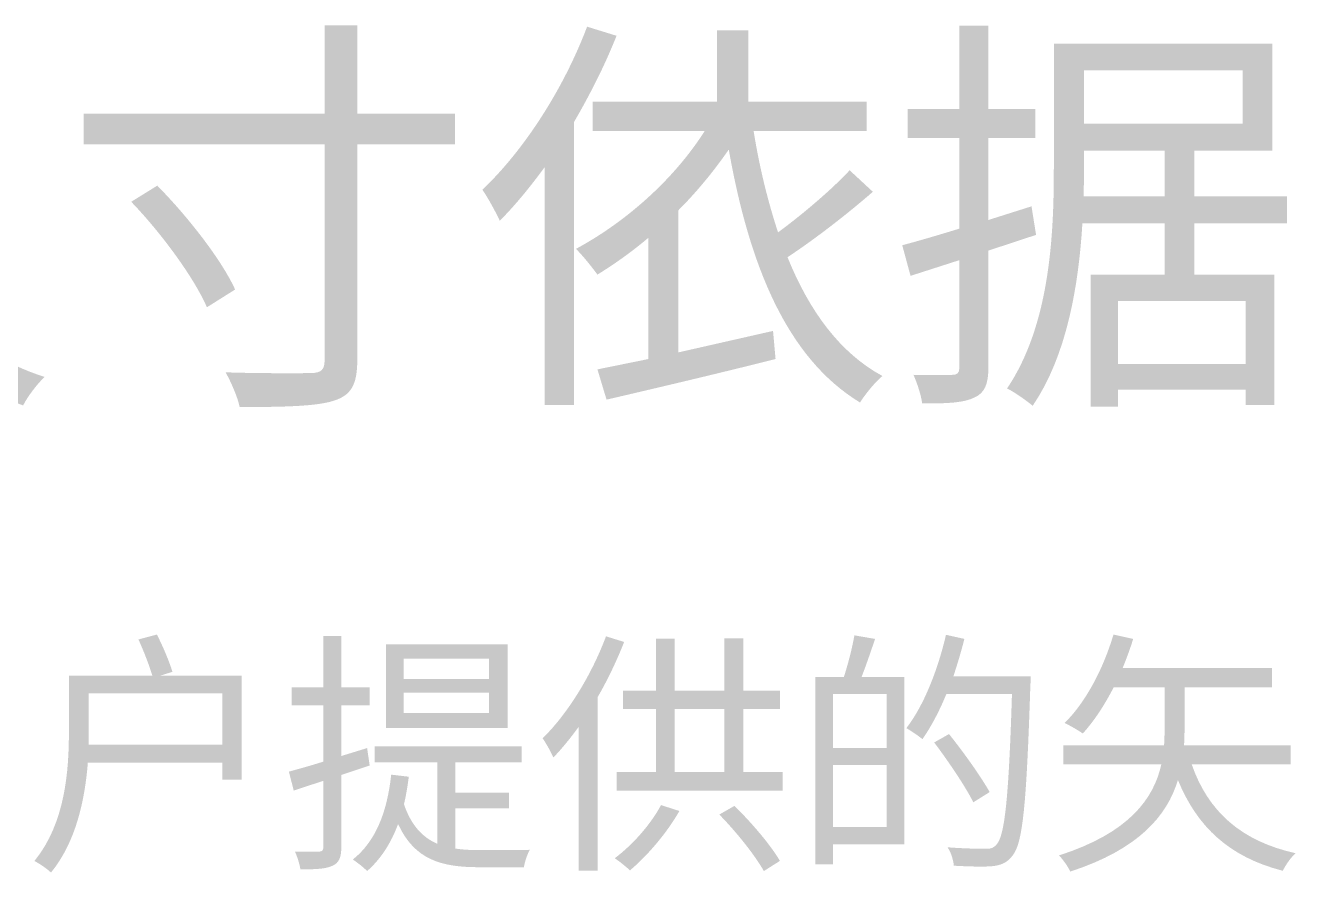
# Model space of a CAD drawing. Header units: millimetres. Extents: x -4600 to 229000, y -4300 to 19460.
# Drawn here: x 20014 to 21437, y 14970 to 15920 of the extents above; entities that cross this region are included whole.
import ezdxf

# ---------------------------------------------------------------- set-up
doc = ezdxf.new("R2010")
doc.units = ezdxf.units.MM
doc.header["$LTSCALE"] = 100
doc.layers.add('A-NOTE', color=7, linetype='Continuous', lineweight=18)

# ---------------------------------------------------------------- blocks, each defined once
blk = doc.blocks.new('A01_SHEET')
at = {"layer": 'A-NOTE'}
h = blk.add_hatch(color=256, dxfattribs=at)
edge = h.paths.add_edge_path()
edge.add_line((20349.5, 15919.6), (20349.5, 15820.8))
edge.add_line((20349.5, 15820.8), (20079.5, 15820.8))
edge.add_line((20079.5, 15820.8), (20079.5, 15786.5))
edge.add_line((20079.5, 15786.5), (20349.5, 15786.5))
edge.add_line((20349.5, 15786.5), (20349.5, 15544.8))
edge.add_spline(control_points=[(20349.5, 15544.8), (20349.5, 15533.7), (20345.8, 15530.5), (20334.6, 15530)], knot_values=[0, 0, 0, 0, 1, 1, 1, 1], degree=3, periodic=0)
edge.add_spline(control_points=[(20334.6, 15530), (20322.1, 15530), (20281.7, 15529.5), (20238.6, 15530.9)], knot_values=[0, 0, 0, 0, 1, 1, 1, 1], degree=3, periodic=0)
edge.add_spline(control_points=[(20238.6, 15530.9), (20244.6, 15520.3), (20252.1, 15503.1), (20254.4, 15492)], knot_values=[0, 0, 0, 0, 1, 1, 1, 1], degree=3, periodic=0)
edge.add_spline(control_points=[(20254.4, 15492), (20304.5, 15492), (20340.2, 15492.9), (20359.2, 15498.9), (20378.7, 15505), (20386.1, 15516.1), (20386.1, 15544.8)], knot_values=[0, 0, 0, 0, 1, 1, 1, 2, 2, 2, 2], degree=3, periodic=0)
edge.add_line((20386.1, 15544.8), (20386.1, 15786.5))
edge.add_line((20386.1, 15786.5), (20495.6, 15786.5))
edge.add_line((20495.6, 15786.5), (20495.6, 15820.8))
edge.add_line((20495.6, 15820.8), (20386.1, 15820.8))
edge.add_line((20386.1, 15820.8), (20386.1, 15919.6))
edge.add_line((20386.1, 15919.6), (20349.5, 15919.6))
edge = h.paths.add_edge_path(flags=0)
edge.add_spline(control_points=[(20132.9, 15722), (20167.2, 15686.3), (20203.4, 15636.7), (20217.7, 15603.8)], knot_values=[0, 0, 0, 0, 1, 1, 1, 1], degree=3, periodic=0)
edge.add_line((20217.7, 15603.8), (20249.3, 15623.7))
edge.add_spline(control_points=[(20249.3, 15623.7), (20234, 15657.1), (20196.4, 15705.3), (20162.1, 15740.1)], knot_values=[0, 0, 0, 0, 1, 1, 1, 1], degree=3, periodic=0)
edge.add_line((20162.1, 15740.1), (20132.9, 15722))
h = blk.add_hatch(color=256, dxfattribs=at)
edge = h.paths.add_edge_path()
edge.add_spline(control_points=[(20643.5, 15918.2), (20617.1, 15848.2), (20572.6, 15779.5), (20526.2, 15735.5)], knot_values=[0, 0, 0, 0, 1, 1, 1, 1], degree=3, periodic=0)
edge.add_spline(control_points=[(20526.2, 15735.5), (20532.2, 15727.1), (20542, 15709), (20545.7, 15700.7)], knot_values=[0, 0, 0, 0, 1, 1, 1, 1], degree=3, periodic=0)
edge.add_spline(control_points=[(20545.7, 15700.7), (20562.8, 15717.9), (20579.5, 15738.3), (20595.8, 15760.5)], knot_values=[0, 0, 0, 0, 1, 1, 1, 1], degree=3, periodic=0)
edge.add_line((20595.8, 15760.5), (20595.8, 15494.3))
edge.add_line((20595.8, 15494.3), (20628.7, 15494.3))
edge.add_line((20628.7, 15494.3), (20628.7, 15811.1))
edge.add_spline(control_points=[(20628.7, 15811.1), (20646.8, 15842.2), (20663.5, 15875.1), (20676.5, 15908)], knot_values=[0, 0, 0, 0, 1, 1, 1, 1], degree=3, periodic=0)
edge.add_line((20676.5, 15908), (20643.5, 15918.2))
h = blk.add_hatch(color=256, dxfattribs=at)
edge = h.paths.add_edge_path()
edge.add_spline(control_points=[(20937.6, 15757.3), (20917.7, 15735.9), (20885.7, 15708.6), (20857.4, 15687.7)], knot_values=[0, 0, 0, 0, 1, 1, 1, 1], degree=3, periodic=0)
edge.add_spline(control_points=[(20857.4, 15687.7), (20845.8, 15723), (20836.5, 15761), (20830, 15801.4)], knot_values=[0, 0, 0, 0, 1, 1, 1, 1], degree=3, periodic=0)
edge.add_line((20830, 15801.4), (20956.6, 15801.4))
edge.add_line((20956.6, 15801.4), (20956.6, 15834.3))
edge.add_line((20956.6, 15834.3), (20824, 15834.3))
edge.add_line((20824, 15834.3), (20824, 15914.1))
edge.add_line((20824, 15914.1), (20789.2, 15914.1))
edge.add_line((20789.2, 15914.1), (20789.2, 15834.3))
edge.add_line((20789.2, 15834.3), (20649.6, 15834.3))
edge.add_line((20649.6, 15834.3), (20649.6, 15801.4))
edge.add_line((20649.6, 15801.4), (20775.3, 15801.4))
edge.add_spline(control_points=[(20775.3, 15801.4), (20740.5, 15746.6), (20686.7, 15699.3), (20631, 15669.2)], knot_values=[0, 0, 0, 0, 1, 1, 1, 1], degree=3, periodic=0)
edge.add_spline(control_points=[(20631, 15669.2), (20638.4, 15662.2), (20650, 15647.4), (20655.1, 15640.4)], knot_values=[0, 0, 0, 0, 1, 1, 1, 1], degree=3, periodic=0)
edge.add_spline(control_points=[(20655.1, 15640.4), (20674.6, 15652.5), (20693.6, 15665.9), (20712.2, 15681.7)], knot_values=[0, 0, 0, 0, 1, 1, 1, 1], degree=3, periodic=0)
edge.add_line((20712.2, 15681.7), (20712.2, 15545.8))
edge.add_line((20712.2, 15545.8), (20655.1, 15534.2))
edge.add_line((20655.1, 15534.2), (20665.3, 15500.3))
edge.add_spline(control_points=[(20665.3, 15500.3), (20717.3, 15512.4), (20788.3, 15529.1), (20854.6, 15545.8)], knot_values=[0, 0, 0, 0, 1, 1, 1, 1], degree=3, periodic=0)
edge.add_line((20854.6, 15545.8), (20851.8, 15577.3))
edge.add_line((20851.8, 15577.3), (20745.6, 15553.2))
edge.add_line((20745.6, 15553.2), (20745.6, 15712.3))
edge.add_spline(control_points=[(20745.6, 15712.3), (20766.5, 15733.2), (20785.5, 15756.4), (20802.2, 15780.5)], knot_values=[0, 0, 0, 0, 1, 1, 1, 1], degree=3, periodic=0)
edge.add_spline(control_points=[(20802.2, 15780.5), (20824.9, 15652), (20866.7, 15547.2), (20949.2, 15497.1)], knot_values=[0, 0, 0, 0, 1, 1, 1, 1], degree=3, periodic=0)
edge.add_spline(control_points=[(20949.2, 15497.1), (20955.3, 15506.8), (20966.4, 15520.3), (20974.3, 15526.8)], knot_values=[0, 0, 0, 0, 1, 1, 1, 1], degree=3, periodic=0)
edge.add_spline(control_points=[(20974.3, 15526.8), (20926.5, 15552.7), (20892.2, 15600), (20868, 15659.9)], knot_values=[0, 0, 0, 0, 1, 1, 1, 1], degree=3, periodic=0)
edge.add_spline(control_points=[(20868, 15659.9), (20898.2, 15679.8), (20934.8, 15708.1), (20963.6, 15733.2)], knot_values=[0, 0, 0, 0, 1, 1, 1, 1], degree=3, periodic=0)
edge.add_line((20963.6, 15733.2), (20937.6, 15757.3))
h = blk.add_hatch(color=256, dxfattribs=at)
edge = h.paths.add_edge_path()
edge.add_line((21060.5, 15919.2), (21060.5, 15825.9))
edge.add_line((21060.5, 15825.9), (21002.6, 15825.9))
edge.add_line((21002.6, 15825.9), (21002.6, 15793.5))
edge.add_line((21002.6, 15793.5), (21060.5, 15793.5))
edge.add_line((21060.5, 15793.5), (21060.5, 15691.9))
edge.add_spline(control_points=[(21060.5, 15691.9), (21036.4, 15684.5), (21014.2, 15678), (20996.5, 15673.3)], knot_values=[0, 0, 0, 0, 1, 1, 1, 1], degree=3, periodic=0)
edge.add_line((20996.5, 15673.3), (21005.8, 15639))
edge.add_line((21005.8, 15639), (21060.5, 15656.6))
edge.add_line((21060.5, 15656.6), (21060.5, 15536.5))
edge.add_spline(control_points=[(21060.5, 15536.5), (21060.5, 15530), (21058.2, 15528.1), (21052.7, 15528.1)], knot_values=[0, 0, 0, 0, 1, 1, 1, 1], degree=3, periodic=0)
edge.add_spline(control_points=[(21052.7, 15528.1), (21047.1, 15527.7), (21029, 15527.7), (21009.1, 15528.1)], knot_values=[0, 0, 0, 0, 1, 1, 1, 1], degree=3, periodic=0)
edge.add_spline(control_points=[(21009.1, 15528.1), (21013.2, 15518.9), (21017.9, 15504.5), (21018.8, 15496.1)], knot_values=[0, 0, 0, 0, 1, 1, 1, 1], degree=3, periodic=0)
edge.add_spline(control_points=[(21018.8, 15496.1), (21048, 15495.7), (21066.1, 15497.1), (21077.2, 15502.6)], knot_values=[0, 0, 0, 0, 1, 1, 1, 1], degree=3, periodic=0)
edge.add_spline(control_points=[(21077.2, 15502.6), (21088.8, 15507.7), (21093, 15517.5), (21093, 15536.5)], knot_values=[0, 0, 0, 0, 1, 1, 1, 1], degree=3, periodic=0)
edge.add_line((21093, 15536.5), (21093, 15667.3))
edge.add_line((21093, 15667.3), (21146.4, 15684.9))
edge.add_line((21146.4, 15684.9), (21141.3, 15716.9))
edge.add_line((21141.3, 15716.9), (21093, 15701.6))
edge.add_line((21093, 15701.6), (21093, 15793.5))
edge.add_line((21093, 15793.5), (21145.4, 15793.5))
edge.add_line((21145.4, 15793.5), (21145.4, 15825.9))
edge.add_line((21145.4, 15825.9), (21093, 15825.9))
edge.add_line((21093, 15825.9), (21093, 15919.2))
edge.add_line((21093, 15919.2), (21060.5, 15919.2))
h = blk.add_hatch(color=256, dxfattribs=at)
edge = h.paths.add_edge_path()
edge.add_line((19674.1, 15897.4), (19674.1, 15766.1))
edge.add_spline(control_points=[(19674.1, 15766.1), (19674.1, 15690), (19668.5, 15588), (19606.8, 15515.6)], knot_values=[0, 0, 0, 0, 1, 1, 1, 1], degree=3, periodic=0)
edge.add_spline(control_points=[(19606.8, 15515.6), (19614.7, 15511.4), (19629.6, 15498.5), (19635.6, 15491)], knot_values=[0, 0, 0, 0, 1, 1, 1, 1], degree=3, periodic=0)
edge.add_spline(control_points=[(19635.6, 15491), (19688.5, 15552.7), (19705.2, 15640.9), (19709.8, 15715.1)], knot_values=[0, 0, 0, 0, 1, 1, 1, 1], degree=3, periodic=0)
edge.add_line((19709.8, 15715.1), (19830, 15715.1))
edge.add_spline(control_points=[(19830, 15715.1), (19859.6, 15606.5), (19915.3, 15529.1), (20011.8, 15493.8)], knot_values=[0, 0, 0, 0, 1, 1, 1, 1], degree=3, periodic=0)
edge.add_spline(control_points=[(20011.8, 15493.8), (20016.9, 15504), (20027.6, 15517.9), (20035.9, 15525.8)], knot_values=[0, 0, 0, 0, 1, 1, 1, 1], degree=3, periodic=0)
edge.add_spline(control_points=[(20035.9, 15525.8), (19946.4, 15553.7), (19892.1, 15622.8), (19865.7, 15715.1)], knot_values=[0, 0, 0, 0, 1, 1, 1, 1], degree=3, periodic=0)
edge.add_line((19865.7, 15715.1), (19990.9, 15715.1))
edge.add_line((19990.9, 15715.1), (19990.9, 15897.4))
edge.add_line((19990.9, 15897.4), (19674.1, 15897.4))
h.paths.add_polyline_path([(19711.2, 15863), (19955.2, 15863), (19955.2, 15748.9), (19711.2, 15748.9), (19711.2, 15766.1), (19711.2, 15863)], flags=0)
h = blk.add_hatch(color=256, dxfattribs=at)
edge = h.paths.add_edge_path()
edge.add_line((21207.6, 15640.4), (21207.6, 15492.4))
edge.add_line((21207.6, 15492.4), (21238.2, 15492.4))
edge.add_line((21238.2, 15492.4), (21238.2, 15511.4))
edge.add_line((21238.2, 15511.4), (21381.1, 15511.4))
edge.add_line((21381.1, 15511.4), (21381.1, 15494.3))
edge.add_line((21381.1, 15494.3), (21413.1, 15494.3))
edge.add_line((21413.1, 15494.3), (21413.1, 15640.4))
edge.add_line((21413.1, 15640.4), (21323.5, 15640.4))
edge.add_line((21323.5, 15640.4), (21323.5, 15697.9))
edge.add_line((21323.5, 15697.9), (21427.4, 15697.9))
edge.add_line((21427.4, 15697.9), (21427.4, 15728.1))
edge.add_line((21427.4, 15728.1), (21323.5, 15728.1))
edge.add_line((21323.5, 15728.1), (21323.5, 15779.1))
edge.add_line((21323.5, 15779.1), (21411.2, 15779.1))
edge.add_line((21411.2, 15779.1), (21411.2, 15899.2))
edge.add_line((21411.2, 15899.2), (21166.3, 15899.2))
edge.add_line((21166.3, 15899.2), (21166.3, 15759.1))
edge.add_spline(control_points=[(21166.3, 15759.1), (21166.3, 15685.4), (21162.1, 15584.3), (21113.9, 15512.8)], knot_values=[0, 0, 0, 0, 1, 1, 1, 1], degree=3, periodic=0)
edge.add_spline(control_points=[(21113.9, 15512.8), (21121.8, 15509.1), (21136.2, 15498.9), (21142.6, 15493.4)], knot_values=[0, 0, 0, 0, 1, 1, 1, 1], degree=3, periodic=0)
edge.add_spline(control_points=[(21142.6, 15493.4), (21181.1, 15549.9), (21194.1, 15628.8), (21198.3, 15697.9)], knot_values=[0, 0, 0, 0, 1, 1, 1, 1], degree=3, periodic=0)
edge.add_line((21198.3, 15697.9), (21290.6, 15697.9))
edge.add_line((21290.6, 15697.9), (21290.6, 15640.4))
edge.add_line((21290.6, 15640.4), (21207.6, 15640.4))
h.paths.add_polyline_path([(21200.2, 15869.1), (21377.8, 15869.1), (21377.8, 15809.7), (21200.2, 15809.7), (21200.2, 15869.1)], flags=0)
h.paths.add_polyline_path([(21238.2, 15540.2), (21238.2, 15610.7), (21381.1, 15610.7), (21381.1, 15540.2), (21238.2, 15540.2)], flags=0)
h.paths.add_polyline_path([(21200.2, 15779.1), (21290.6, 15779.1), (21290.6, 15728.1), (21199.7, 15728.1), (21200.2, 15759.1), (21200.2, 15779.1)], flags=0)
h = blk.add_hatch(color=256, dxfattribs=at)
edge = h.paths.add_edge_path()
edge.add_spline(control_points=[(20141, 15231.6), (20146.7, 15219), (20153, 15203), (20156.5, 15191.2)], knot_values=[0, 0, 0, 0, 1, 1, 1, 1], degree=3, periodic=0)
edge.add_line((20156.5, 15191.2), (20063.1, 15191.2))
edge.add_line((20063.1, 15191.2), (20063.1, 15128.8))
edge.add_spline(control_points=[(20063.1, 15128.8), (20063.1, 15085.5), (20059.3, 15025.9), (20024.4, 14983.3)], knot_values=[0, 0, 0, 0, 1, 1, 1, 1], degree=3, periodic=0)
edge.add_spline(control_points=[(20024.4, 14983.3), (20029.5, 14981), (20039, 14974.4), (20043, 14970.4)], knot_values=[0, 0, 0, 0, 1, 1, 1, 1], degree=3, periodic=0)
edge.add_spline(control_points=[(20043, 14970.4), (20071.1, 15004.7), (20081.1, 15052.3), (20084.3, 15093.6)], knot_values=[0, 0, 0, 0, 1, 1, 1, 1], degree=3, periodic=0)
edge.add_line((20084.3, 15093.6), (20235, 15093.6))
edge.add_line((20235, 15093.6), (20235, 15074.6))
edge.add_line((20235, 15074.6), (20256.7, 15074.6))
edge.add_line((20256.7, 15074.6), (20256.7, 15191.2))
edge.add_line((20256.7, 15191.2), (20165.9, 15191.2))
edge.add_line((20165.9, 15191.2), (20179.1, 15195.3))
edge.add_spline(control_points=[(20179.1, 15195.3), (20175.7, 15206.4), (20168.5, 15223.9), (20161.6, 15237.1)], knot_values=[0, 0, 0, 0, 1, 1, 1, 1], degree=3, periodic=0)
edge.add_line((20161.6, 15237.1), (20141, 15231.6))
h.paths.add_polyline_path([(20085.4, 15171.2), (20235, 15171.2), (20235, 15113.6), (20085.1, 15113.6), (20085.4, 15128.8), (20085.4, 15171.2)], flags=0)
h = blk.add_hatch(color=256, dxfattribs=at)
edge = h.paths.add_edge_path()
edge.add_line((20348.1, 15235.4), (20348.1, 15177.8))
edge.add_line((20348.1, 15177.8), (20312.6, 15177.8))
edge.add_line((20312.6, 15177.8), (20312.6, 15157.7))
edge.add_line((20312.6, 15157.7), (20348.1, 15157.7))
edge.add_line((20348.1, 15157.7), (20348.1, 15094.7))
edge.add_spline(control_points=[(20348.1, 15094.7), (20333.5, 15090.1), (20320.1, 15086.4), (20309.5, 15083.5)], knot_values=[0, 0, 0, 0, 1, 1, 1, 1], degree=3, periodic=0)
edge.add_line((20309.5, 15083.5), (20314.9, 15062.3))
edge.add_line((20314.9, 15062.3), (20348.1, 15073.2))
edge.add_line((20348.1, 15073.2), (20348.1, 14999))
edge.add_spline(control_points=[(20348.1, 14999), (20348.1, 14995), (20346.7, 14993.9), (20343.3, 14993.9)], knot_values=[0, 0, 0, 0, 1, 1, 1, 1], degree=3, periodic=0)
edge.add_spline(control_points=[(20343.3, 14993.9), (20339.8, 14993.6), (20328.6, 14993.6), (20316.3, 14993.9)], knot_values=[0, 0, 0, 0, 1, 1, 1, 1], degree=3, periodic=0)
edge.add_spline(control_points=[(20316.3, 14993.9), (20318.9, 14988.1), (20321.8, 14979.2), (20322.3, 14974.1)], knot_values=[0, 0, 0, 0, 1, 1, 1, 1], degree=3, periodic=0)
edge.add_spline(control_points=[(20322.3, 14974.1), (20340.4, 14973.8), (20351.6, 14974.7), (20358.4, 14978.1)], knot_values=[0, 0, 0, 0, 1, 1, 1, 1], degree=3, periodic=0)
edge.add_spline(control_points=[(20358.4, 14978.1), (20365.6, 14981.2), (20368.2, 14987.3), (20368.2, 14999)], knot_values=[0, 0, 0, 0, 1, 1, 1, 1], degree=3, periodic=0)
edge.add_line((20368.2, 14999), (20368.2, 15079.8))
edge.add_line((20368.2, 15079.8), (20400, 15090.4))
edge.add_line((20400, 15090.4), (20397.1, 15109.9))
edge.add_line((20397.1, 15109.9), (20368.2, 15101))
edge.add_line((20368.2, 15101), (20368.2, 15157.7))
edge.add_line((20368.2, 15157.7), (20400, 15157.7))
edge.add_line((20400, 15157.7), (20400, 15177.8))
edge.add_line((20400, 15177.8), (20368.2, 15177.8))
edge.add_line((20368.2, 15177.8), (20368.2, 15235.4))
edge.add_line((20368.2, 15235.4), (20348.1, 15235.4))
h = blk.add_hatch(color=256, dxfattribs=at)
h.paths.add_polyline_path([(20418.3, 15226.2), (20418.3, 15132.5), (20554.4, 15132.5), (20554.4, 15226.2), (20418.3, 15226.2)])
h.paths.add_polyline_path([(20438.1, 15209.9), (20533.8, 15209.9), (20533.8, 15187.2), (20438.1, 15187.2), (20438.1, 15209.9)], flags=0)
h.paths.add_polyline_path([(20438.1, 15171.8), (20533.8, 15171.8), (20533.8, 15149.1), (20438.1, 15149.1), (20438.1, 15171.8)], flags=0)
h = blk.add_hatch(color=256, dxfattribs=at)
edge = h.paths.add_edge_path()
edge.add_spline(control_points=[(20664.7, 15235.1), (20648.4, 15191.5), (20621.7, 15148.3), (20593.7, 15120.8)], knot_values=[0, 0, 0, 0, 1, 1, 1, 1], degree=3, periodic=0)
edge.add_spline(control_points=[(20593.7, 15120.8), (20597.4, 15115.6), (20603.7, 15104.4), (20605.7, 15099.3)], knot_values=[0, 0, 0, 0, 1, 1, 1, 1], degree=3, periodic=0)
edge.add_spline(control_points=[(20605.7, 15099.3), (20615.4, 15109.3), (20624.9, 15121.1), (20634.1, 15133.7)], knot_values=[0, 0, 0, 0, 1, 1, 1, 1], degree=3, periodic=0)
edge.add_line((20634.1, 15133.7), (20634.1, 14972.7))
edge.add_line((20634.1, 14972.7), (20655.3, 14972.7))
edge.add_line((20655.3, 14972.7), (20655.3, 15166.9))
edge.add_spline(control_points=[(20655.3, 15166.9), (20666.7, 15186.7), (20676.7, 15207.6), (20685, 15228.8)], knot_values=[0, 0, 0, 0, 1, 1, 1, 1], degree=3, periodic=0)
edge.add_line((20685, 15228.8), (20664.7, 15235.1))
h = blk.add_hatch(color=256, dxfattribs=at)
h.paths.add_polyline_path([(20797.4, 15232.8), (20797.4, 15174.3), (20741.5, 15174.3), (20741.5, 15232.5), (20720.6, 15232.5), (20720.6, 15174.3), (20683.6, 15174.3), (20683.6, 15153.7), (20720.6, 15153.7), (20720.6, 15083), (20676.5, 15083), (20676.5, 15062), (20862.7, 15062), (20862.7, 15083), (20818.6, 15083), (20818.6, 15153.7), (20859.5, 15153.7), (20859.5, 15174.3), (20818.6, 15174.3), (20818.6, 15232.8), (20797.4, 15232.8)])
h.paths.add_polyline_path([(20741.5, 15153.7), (20797.4, 15153.7), (20797.4, 15083), (20741.5, 15083), (20741.5, 15153.7)], flags=0)
h = blk.add_hatch(color=256, dxfattribs=at)
edge = h.paths.add_edge_path()
edge.add_spline(control_points=[(20942.9, 15236.2), (20940.6, 15222.5), (20935.7, 15203.6), (20931.1, 15189.5)], knot_values=[0, 0, 0, 0, 1, 1, 1, 1], degree=3, periodic=0)
edge.add_line((20931.1, 15189.5), (20899.1, 15189.5))
edge.add_line((20899.1, 15189.5), (20899.1, 14979.5))
edge.add_line((20899.1, 14979.5), (20918.8, 14979.5))
edge.add_line((20918.8, 14979.5), (20918.8, 15002.2))
edge.add_line((20918.8, 15002.2), (20998.8, 15002.2))
edge.add_line((20998.8, 15002.2), (20998.8, 15189.5))
edge.add_line((20998.8, 15189.5), (20950.9, 15189.5))
edge.add_spline(control_points=[(20950.9, 15189.5), (20955.8, 15201.8), (20961.2, 15217.9), (20966.1, 15232.2)], knot_values=[0, 0, 0, 0, 1, 1, 1, 1], degree=3, periodic=0)
edge.add_line((20966.1, 15232.2), (20942.9, 15236.2))
h.paths.add_polyline_path([(20918.8, 15021.6), (20918.8, 15091), (20979, 15091), (20979, 15021.6), (20918.8, 15021.6)], flags=0)
h.paths.add_polyline_path([(20918.8, 15170.3), (20979, 15170.3), (20979, 15109.9), (20918.8, 15109.9), (20918.8, 15170.3)], flags=0)
h = blk.add_hatch(color=256, dxfattribs=at)
edge = h.paths.add_edge_path()
edge.add_spline(control_points=[(21045.5, 15236.8), (21036.3, 15197.3), (21020.8, 15157.7), (21001.1, 15132.2)], knot_values=[0, 0, 0, 0, 1, 1, 1, 1], degree=3, periodic=0)
edge.add_spline(control_points=[(21001.1, 15132.2), (21006.2, 15129.4), (21015.1, 15123.3), (21019.1, 15119.9)], knot_values=[0, 0, 0, 0, 1, 1, 1, 1], degree=3, periodic=0)
edge.add_spline(control_points=[(21019.1, 15119.9), (21028.8, 15133.7), (21038, 15151.1), (21046, 15170.6)], knot_values=[0, 0, 0, 0, 1, 1, 1, 1], degree=3, periodic=0)
edge.add_line((21046, 15170.6), (21119.4, 15170.6))
edge.add_spline(control_points=[(21119.4, 15170.6), (21115.9, 15055.7), (21111.4, 15011.6), (21102.2, 15001.9)], knot_values=[0, 0, 0, 0, 1, 1, 1, 1], degree=3, periodic=0)
edge.add_spline(control_points=[(21102.2, 15001.9), (21098.7, 14997.9), (21095.6, 14997), (21089.9, 14997), (21083.3, 14997), (21066.1, 14997.3), (21047.2, 14998.7)], knot_values=[0, 0, 0, 0, 1, 1, 1, 2, 2, 2, 2], degree=3, periodic=0)
edge.add_spline(control_points=[(21047.2, 14998.7), (21051.2, 14993.3), (21053.8, 14984.1), (21054.3, 14978.1)], knot_values=[0, 0, 0, 0, 1, 1, 1, 1], degree=3, periodic=0)
edge.add_spline(control_points=[(21054.3, 14978.1), (21070.4, 14977.2), (21087.3, 14976.7), (21097, 14977.5)], knot_values=[0, 0, 0, 0, 1, 1, 1, 1], degree=3, periodic=0)
edge.add_spline(control_points=[(21097, 14977.5), (21107.3, 14978.7), (21113.6, 14981), (21120.2, 14989.6)], knot_values=[0, 0, 0, 0, 1, 1, 1, 1], degree=3, periodic=0)
edge.add_spline(control_points=[(21120.2, 14989.6), (21131.7, 15003.6), (21135.7, 15048), (21140, 15179.5)], knot_values=[0, 0, 0, 0, 1, 1, 1, 1], degree=3, periodic=0)
edge.add_spline(control_points=[(21140, 15179.5), (21140.3, 15182.4), (21140.3, 15190.4), (21140.3, 15190.4)], knot_values=[0, 0, 0, 0, 1, 1, 1, 1], degree=3, periodic=0)
edge.add_line((21140.3, 15190.4), (21053.8, 15190.4))
edge.add_spline(control_points=[(21053.8, 15190.4), (21058.3, 15203.9), (21062.6, 15218.2), (21066.1, 15232.2)], knot_values=[0, 0, 0, 0, 1, 1, 1, 1], degree=3, periodic=0)
edge.add_line((21066.1, 15232.2), (21045.5, 15236.8))
edge = h.paths.add_edge_path(flags=0)
edge.add_spline(control_points=[(21032.3, 15116.2), (21048, 15095.3), (21067.5, 15066.6), (21076.1, 15049.1)], knot_values=[0, 0, 0, 0, 1, 1, 1, 1], degree=3, periodic=0)
edge.add_line((21076.1, 15049.1), (21094.4, 15060.6))
edge.add_spline(control_points=[(21094.4, 15060.6), (21085, 15077.5), (21065.2, 15105.3), (21048.9, 15125.6)], knot_values=[0, 0, 0, 0, 1, 1, 1, 1], degree=3, periodic=0)
edge.add_line((21048.9, 15125.6), (21032.3, 15116.2))
h = blk.add_hatch(color=256, dxfattribs=at)
edge = h.paths.add_edge_path()
edge.add_spline(control_points=[(21233.1, 15237.1), (21221.7, 15198.7), (21202.2, 15161.5), (21178.4, 15138)], knot_values=[0, 0, 0, 0, 1, 1, 1, 1], degree=3, periodic=0)
edge.add_spline(control_points=[(21178.4, 15138), (21183.8, 15135.4), (21194.1, 15129.7), (21198.7, 15126.2)], knot_values=[0, 0, 0, 0, 1, 1, 1, 1], degree=3, periodic=0)
edge.add_spline(control_points=[(21198.7, 15126.2), (21211.3, 15140), (21223.1, 15158), (21233.4, 15178.1)], knot_values=[0, 0, 0, 0, 1, 1, 1, 1], degree=3, periodic=0)
edge.add_line((21233.4, 15178.1), (21290.4, 15178.1))
edge.add_line((21290.4, 15178.1), (21290.4, 15131.7))
edge.add_spline(control_points=[(21290.4, 15131.7), (21290.4, 15125.6), (21290.1, 15119.3), (21289.8, 15113)], knot_values=[0, 0, 0, 0, 1, 1, 1, 1], degree=3, periodic=0)
edge.add_line((21289.8, 15113), (21177, 15113))
edge.add_line((21177, 15113), (21177, 15091.5))
edge.add_line((21177, 15091.5), (21286.7, 15091.5))
edge.add_spline(control_points=[(21286.7, 15091.5), (21278.1, 15053.4), (21251.2, 15015.1), (21172.1, 14989.6)], knot_values=[0, 0, 0, 0, 1, 1, 1, 1], degree=3, periodic=0)
edge.add_spline(control_points=[(21172.1, 14989.6), (21176.4, 14985.3), (21182.4, 14976.7), (21184.7, 14971.5)], knot_values=[0, 0, 0, 0, 1, 1, 1, 1], degree=3, periodic=0)
edge.add_spline(control_points=[(21184.7, 14971.5), (21262, 14996.7), (21293.3, 15034.5), (21305.3, 15074.1)], knot_values=[0, 0, 0, 0, 1, 1, 1, 1], degree=3, periodic=0)
edge.add_spline(control_points=[(21305.3, 15074.1), (21326.8, 15021.4), (21363.2, 14987.6), (21422.8, 14972.4)], knot_values=[0, 0, 0, 0, 1, 1, 1, 1], degree=3, periodic=0)
edge.add_spline(control_points=[(21422.8, 14972.4), (21425.6, 14978.4), (21431.9, 14987.6), (21437.1, 14992.1)], knot_values=[0, 0, 0, 0, 1, 1, 1, 1], degree=3, periodic=0)
edge.add_spline(control_points=[(21437.1, 14992.1), (21375.8, 15005.6), (21338.8, 15039.4), (21320.8, 15091.5)], knot_values=[0, 0, 0, 0, 1, 1, 1, 1], degree=3, periodic=0)
edge.add_line((21320.8, 15091.5), (21431.4, 15091.5))
edge.add_line((21431.4, 15091.5), (21431.4, 15113))
edge.add_line((21431.4, 15113), (21312.2, 15113))
edge.add_line((21312.2, 15113), (21312.8, 15131.1))
edge.add_line((21312.8, 15131.1), (21312.8, 15178.1))
edge.add_line((21312.8, 15178.1), (21410.5, 15178.1))
edge.add_line((21410.5, 15178.1), (21410.5, 15199.6))
edge.add_line((21410.5, 15199.6), (21243.4, 15199.6))
edge.add_spline(control_points=[(21243.4, 15199.6), (21247.7, 15210.2), (21251.7, 15221), (21255.2, 15232.2)], knot_values=[0, 0, 0, 0, 1, 1, 1, 1], degree=3, periodic=0)
edge.add_line((21255.2, 15232.2), (21233.1, 15237.1))
h = blk.add_hatch(color=256, dxfattribs=at)
edge = h.paths.add_edge_path()
edge.add_spline(control_points=[(20424.1, 15080.1), (20419.5, 15037.7), (20406.6, 15005.3), (20381.1, 14985)], knot_values=[0, 0, 0, 0, 1, 1, 1, 1], degree=3, periodic=0)
edge.add_spline(control_points=[(20381.1, 14985), (20385.7, 14982.1), (20394, 14975.5), (20397.1, 14972.1)], knot_values=[0, 0, 0, 0, 1, 1, 1, 1], degree=3, periodic=0)
edge.add_spline(control_points=[(20397.1, 14972.1), (20412.3, 14985.5), (20423.8, 15003), (20431.8, 15024.8)], knot_values=[0, 0, 0, 0, 1, 1, 1, 1], degree=3, periodic=0)
edge.add_spline(control_points=[(20431.8, 15024.8), (20450.4, 14984.4), (20480.8, 14976.4), (20522.6, 14976.4)], knot_values=[0, 0, 0, 0, 1, 1, 1, 1], degree=3, periodic=0)
edge.add_line((20522.6, 14976.4), (20572.7, 14976.4))
edge.add_spline(control_points=[(20572.7, 14976.4), (20573.6, 14982.1), (20576.5, 14991), (20579.3, 14995.9)], knot_values=[0, 0, 0, 0, 1, 1, 1, 1], degree=3, periodic=0)
edge.add_spline(control_points=[(20579.3, 14995.9), (20569.3, 14995.6), (20530.6, 14995.6), (20523.5, 14995.6), (20513.7, 14995.6), (20504.6, 14995.9), (20496, 14997.3)], knot_values=[0, 0, 0, 0, 1, 1, 1, 2, 2, 2, 2], degree=3, periodic=0)
edge.add_line((20496, 14997.3), (20496, 15042.3))
edge.add_line((20496, 15042.3), (20556.1, 15042.3))
edge.add_line((20556.1, 15042.3), (20556.1, 15060))
edge.add_line((20556.1, 15060), (20496, 15060))
edge.add_line((20496, 15060), (20496, 15093.8))
edge.add_line((20496, 15093.8), (20570.2, 15093.8))
edge.add_line((20570.2, 15093.8), (20570.2, 15111.9))
edge.add_line((20570.2, 15111.9), (20405.4, 15111.9))
edge.add_line((20405.4, 15111.9), (20405.4, 15093.8))
edge.add_line((20405.4, 15093.8), (20475.6, 15093.8))
edge.add_line((20475.6, 15093.8), (20475.6, 15002.7))
edge.add_spline(control_points=[(20475.6, 15002.7), (20459.3, 15009.9), (20446.7, 15022.8), (20438.4, 15046.9)], knot_values=[0, 0, 0, 0, 1, 1, 1, 1], degree=3, periodic=0)
edge.add_spline(control_points=[(20438.4, 15046.9), (20440.7, 15056.6), (20442.4, 15066.9), (20443.8, 15077.8)], knot_values=[0, 0, 0, 0, 1, 1, 1, 1], degree=3, periodic=0)
edge.add_line((20443.8, 15077.8), (20424.1, 15080.1))
h = blk.add_hatch(color=256, dxfattribs=at)
edge = h.paths.add_edge_path()
edge.add_spline(control_points=[(20726.3, 15046), (20714.3, 15023.6), (20694.2, 15001.3), (20674.4, 14986.4)], knot_values=[0, 0, 0, 0, 1, 1, 1, 1], degree=3, periodic=0)
edge.add_spline(control_points=[(20674.4, 14986.4), (20679.6, 14983.3), (20687.6, 14976.4), (20691.6, 14972.9)], knot_values=[0, 0, 0, 0, 1, 1, 1, 1], degree=3, periodic=0)
edge.add_spline(control_points=[(20691.6, 14972.9), (20711.1, 14989.3), (20732.9, 15014.8), (20746.9, 15039.4)], knot_values=[0, 0, 0, 0, 1, 1, 1, 1], degree=3, periodic=0)
edge.add_line((20746.9, 15039.4), (20726.3, 15046))
h = blk.add_hatch(color=256, dxfattribs=at)
edge = h.paths.add_edge_path()
edge.add_spline(control_points=[(20791.6, 15035.4), (20810.5, 15016.2), (20831.7, 14989.6), (20841.5, 14972.1)], knot_values=[0, 0, 0, 0, 1, 1, 1, 1], degree=3, periodic=0)
edge.add_line((20841.5, 14972.1), (20859.5, 14983.5))
edge.add_spline(control_points=[(20859.5, 14983.5), (20849.5, 15000.7), (20828, 15026.2), (20808.5, 15045.1)], knot_values=[0, 0, 0, 0, 1, 1, 1, 1], degree=3, periodic=0)
edge.add_line((20808.5, 15045.1), (20791.6, 15035.4))

msp = doc.modelspace()

# ---------------------------------------------------------------- block references
msp.add_blockref('A01_SHEET', (0, 0))

doc.saveas('drawing.dxf')
